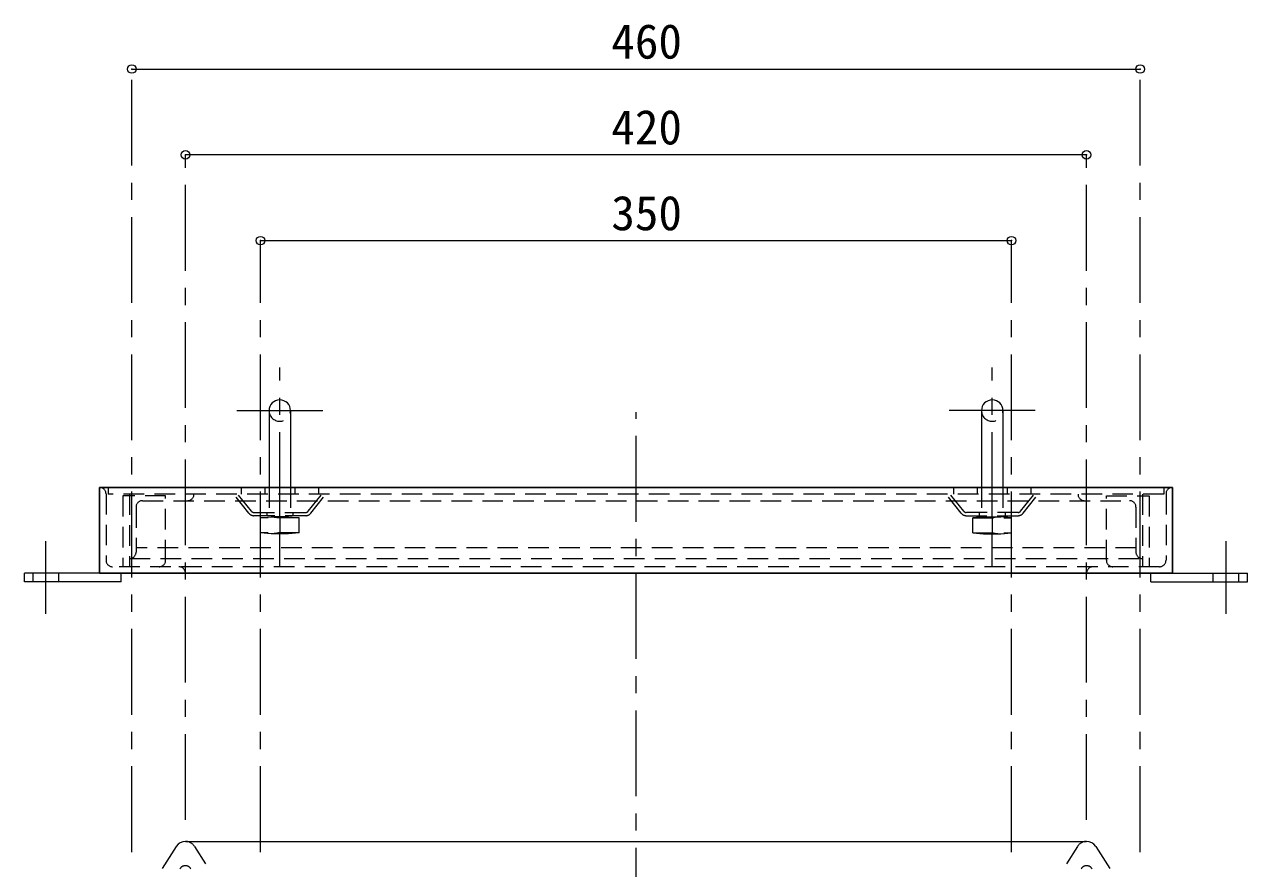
# Model space of a CAD drawing. Units: millimetres at full size, sheet at 1:8. Extents: x -1659 to 1581, y -1120 to 1128.
# Drawn here: x -14 to 556, y -384 to 9 of the extents above; entities that cross this region are included whole.
import ezdxf
from ezdxf.enums import TextEntityAlignment as Align

# ---------------------------------------------------------------- set-up
doc = ezdxf.new("R2010")
doc.units = ezdxf.units.MM
doc.header["$LTSCALE"] = 8
doc.header["$PDMODE"] = 32
doc.header["$PDSIZE"] = 4
doc.linetypes.add('CHAIN1', pattern=[8, 5, -1, 1, -1])
doc.linetypes.add('DASHED1', pattern=[1.8, 1.2, -0.6])
doc.layers.add('0-0_ﾚｲﾔ1', color=4, linetype='Continuous', lineweight=9)
doc.styles.add('ＭＳ ゴシック', font='')
doc.styles.get('ＭＳ ゴシック').set_extended_font_data('MS Gothic')

msp = doc.modelspace()

# ---------------------------------------------------------------- linework, layer by layer
at = {"layer": '0-0_ﾚｲﾔ1'}
for p, q in [((36.203, -11.479), (506.203, -11.479)), ((481.203, -51.479), (61.203, -51.479)), ((96.203, -91.479), (446.203, -91.479)), ((100.203, -170.679), (100.203, -206.479)), ((110.203, -170.679), (110.203, -206.479)), ((432.203, -170.679), (432.203, -206.479)), ((442.203, -170.679), (442.203, -206.479)), ((21.203, -246.479), (-13.797, -246.479)), ((-13.797, -250.479), (-13.797, -246.479)), ((31.203, -250.479), (-13.797, -250.479)), ((31.203, -250.479), (31.203, -246.479)), ((511.203, -250.479), (511.203, -246.479)), ((511.203, -250.479), (556.203, -250.479)), ((521.203, -246.479), (556.203, -246.479)), ((556.203, -250.479), (556.203, -246.479))]:
    msp.add_line(p, q, dxfattribs=at)
at = {"layer": '0-0_ﾚｲﾔ1', "linetype": 'CHAIN1'}
for p, q in [((36.203, -376.479), (36.203, -11.479)), ((506.203, -376.479), (506.203, -11.479)), ((61.203, -361.479), (61.203, -51.479)), ((481.203, -361.479), (481.203, -51.479)), ((96.203, -376.479), (96.203, -91.479)), ((446.203, -376.479), (446.203, -91.479)), ((105.203, -220.679), (105.203, -150.679)), ((437.203, -220.679), (437.203, -150.679)), ((85.203, -170.679), (125.203, -170.679)), ((457.203, -170.679), (417.203, -170.679)), ((271.203, -926.479), (271.203, -171.479)), ((105.203, -243.179), (105.203, -227.679)), ((437.203, -243.179), (437.203, -227.679)), ((-3.797, -265.479), (-3.797, -231.479)), ((546.203, -265.479), (546.203, -231.479))]:
    msp.add_line(p, q, dxfattribs=at)
at = {"layer": '0-0_ﾚｲﾔ1', "color": 5, "lineweight": 25}
for p, q in [((21.203, -246.479), (21.203, -206.479)), ((521.203, -206.479), (21.203, -206.479)), ((521.203, -246.479), (521.203, -206.479)), ((21.203, -246.479), (521.203, -246.479))]:
    msp.add_line(p, q, dxfattribs=at)
at = {"layer": '0-0_ﾚｲﾔ1', "color": 7, "linetype": 'DASHED1', "lineweight": 18}
for p, q in [((24.203, -209.479), (24.203, -240.479)), ((518.203, -209.479), (518.203, -240.479)), ((515.203, -243.479), (27.203, -243.479))]:
    msp.add_line(p, q, dxfattribs=at)
at = {"layer": '0-0_ﾚｲﾔ1', "linetype": 'DASHED1'}
for p, q in [((25.203, -206.479), (25.203, -209.679)), ((517.203, -209.679), (25.203, -209.679)), ((35.203, -209.679), (35.203, -243.479)), ((52.003, -240.479), (52.003, -210.479)), ((90.802, -218.553), (83.703, -209.679)), ((91.974, -217.616), (85.624, -209.679)), ((87.203, -206.479), (87.203, -209.679)), ((98.203, -206.479), (98.203, -209.679)), ((100.203, -206.479), (100.203, -220.279)), ((110.203, -206.479), (110.203, -220.279)), ((112.203, -206.479), (112.203, -209.679)), ((118.432, -217.616), (124.782, -209.679)), ((119.604, -218.553), (126.703, -209.679)), ((123.203, -206.479), (123.203, -209.679)), ((422.802, -218.553), (415.703, -209.679)), ((423.974, -217.616), (417.624, -209.679)), ((419.203, -206.479), (419.203, -209.679)), ((430.203, -206.479), (430.203, -209.679)), ((432.203, -206.479), (432.203, -220.279)), ((442.203, -206.479), (442.203, -220.279)), ((444.203, -206.479), (444.203, -209.679)), ((450.432, -217.616), (456.782, -209.679)), ((451.604, -218.553), (458.703, -209.679)), ((455.203, -206.479), (455.203, -209.679)), ((490.403, -240.479), (490.403, -210.479)), ((507.203, -209.679), (507.203, -243.479)), ((517.203, -206.479), (517.203, -209.679)), ((38.203, -215.679), (38.203, -236.679)), ((41.203, -212.679), (501.203, -212.679)), ((504.203, -215.679), (504.203, -236.679)), ((93.145, -218.179), (117.261, -218.179)), ((117.261, -219.679), (93.145, -219.679)), ((96.203, -220.679), (101.203, -220.179)), ((96.203, -227.679), (96.203, -220.679)), ((114.203, -220.679), (96.203, -220.679)), ((99.203, -218.179), (99.203, -219.679)), ((101.203, -220.179), (105.203, -220.679)), ((109.203, -220.179), (101.203, -220.179)), ((105.203, -220.679), (109.203, -220.179)), ((105.203, -220.679), (105.203, -227.679)), ((109.203, -220.179), (114.203, -220.679)), ((111.203, -218.179), (111.203, -219.679)), ((114.203, -227.679), (114.203, -220.679)), ((449.261, -218.179), (425.145, -218.179)), ((425.145, -219.679), (449.261, -219.679)), ((433.203, -220.179), (428.203, -220.679)), ((428.203, -220.679), (446.203, -220.679)), ((428.203, -227.679), (428.203, -220.679)), ((431.203, -218.179), (431.203, -219.679)), ((433.203, -220.179), (441.203, -220.179)), ((437.203, -220.679), (433.203, -220.179)), ((441.203, -220.179), (437.203, -220.679)), ((437.203, -220.679), (437.203, -227.679)), ((446.203, -220.679), (441.203, -220.179)), ((443.203, -218.179), (443.203, -219.679)), ((446.203, -227.679), (446.203, -220.679)), ((101.203, -228.179), (96.203, -227.679)), ((114.203, -227.679), (96.203, -227.679)), ((105.203, -227.679), (101.203, -228.179)), ((109.203, -228.179), (105.203, -227.679)), ((114.203, -227.679), (109.203, -228.179)), ((428.203, -227.679), (433.203, -228.179)), ((428.203, -227.679), (446.203, -227.679)), ((433.203, -228.179), (437.203, -227.679)), ((437.203, -227.679), (441.203, -228.179)), ((441.203, -228.179), (446.203, -227.679)), ((109.203, -228.179), (101.203, -228.179)), ((433.203, -228.179), (441.203, -228.179)), ((504.203, -234.679), (38.203, -234.679)), ((35.203, -239.679), (507.203, -239.679)), ((-9.797, -250.479), (-9.797, -246.479)), ((2.203, -250.479), (2.203, -246.479)), ((540.203, -250.479), (540.203, -246.479)), ((552.203, -250.479), (552.203, -246.479)), ((65.428, -373.804), (71.978, -384.153)), ((476.978, -373.804), (470.428, -384.153))]:
    msp.add_line(p, q, dxfattribs=at)
at = {"layer": '0-0_ﾚｲﾔ1', "color": 7, "lineweight": 18}
for p, q in [((56.978, -373.804), (50.428, -384.153)), ((61.203, -371.479), (481.203, -371.479)), ((485.428, -373.804), (491.978, -384.153))]:
    msp.add_line(p, q, dxfattribs=at)
at = {"layer": '0-0_ﾚｲﾔ1', "linetype": 'DASHED1'}
for points in [[(52.003, -210.479), (32.003, -210.479), (32.003, -243.479)], [(490.403, -210.479), (510.403, -210.479), (510.403, -243.479)]]:
    msp.add_lwpolyline(points, dxfattribs=at)
at = {"layer": '0-0_ﾚｲﾔ1'}
for centre in [(105.203, -170.679), (437.203, -170.679)]:
    msp.add_arc(centre, 5, 0, 180, dxfattribs=at)
at = {"layer": '0-0_ﾚｲﾔ1', "linetype": 'DASHED1'}
for centre, radius, start, end in [((105.203, -170.679), 5, 180, 0), ((437.203, -170.679), 5, 180, 0), ((62.203, -209.679), 3, 270, 0), ((480.203, -209.679), 3, 180, 270), ((41.203, -215.679), 3, 90, 180), ((501.203, -215.679), 3, 0, 90), ((93.145, -216.679), 3, 218.65981, 270), ((93.145, -216.679), 1.5, 218.65981, 270), ((117.261, -216.679), 1.5, 270, 321.34019), ((117.261, -216.679), 3, 270, 321.34019), ((425.145, -216.679), 3, 218.65981, 270), ((425.145, -216.679), 1.5, 218.65981, 270), ((449.261, -216.679), 1.5, 270, 321.34019), ((449.261, -216.679), 3, 270, 321.34019), ((35.203, -236.679), 3, 270, 0), ((507.203, -236.679), 3, 180, 270), ((49.003, -240.479), 3, 270, 0), ((493.403, -240.479), 3, 180, 270), ((61.203, -376.479), 5, 32.33353, 90), ((481.203, -376.479), 5, 90, 147.66647), ((61.203, -385.827), 3, 32.33353, 147.66647), ((481.203, -385.827), 3, 32.33353, 147.66647)]:
    msp.add_arc(centre, radius, start, end, dxfattribs=at)
at = {"layer": '0-0_ﾚｲﾔ1', "color": 7, "linetype": 'DASHED1', "lineweight": 18}
for centre, start, end in [((21.203, -209.479), 0, 90), ((521.203, -209.479), 90, 180), ((27.203, -240.479), 180, 270), ((58.203, -246.479), 0, 90), ((484.203, -246.479), 90, 180), ((515.203, -240.479), 270, 0)]:
    msp.add_arc(centre, 3, start, end, dxfattribs=at)
at = {"layer": '0-0_ﾚｲﾔ1', "color": 7, "lineweight": 18}
for centre, start, end in [((61.203, -376.479), 90, 147.66647), ((481.203, -376.479), 32.33353, 90)]:
    msp.add_arc(centre, 5, start, end, dxfattribs=at)
at = {"layer": '0-0_ﾚｲﾔ1', "color": 1}
for p in [(36.203, -11.479), (506.203, -11.479), (61.203, -51.479), (481.203, -51.479), (96.203, -91.479), (446.203, -91.479)]:
    msp.add_point(p, dxfattribs=at)

# ---------------------------------------------------------------- texts
at = {"layer": '0-0_ﾚｲﾔ1', "color": 7, "style": 'ＭＳ ゴシック'}
for s, p in [('460', (259.703, -11.479)), ('420', (259.703, -51.479)), ('350', (259.703, -91.479))]:
    msp.add_text(s, height=16.13, dxfattribs=at).set_placement(p, align=Align.BOTTOM_LEFT)

doc.saveas('drawing.dxf')
